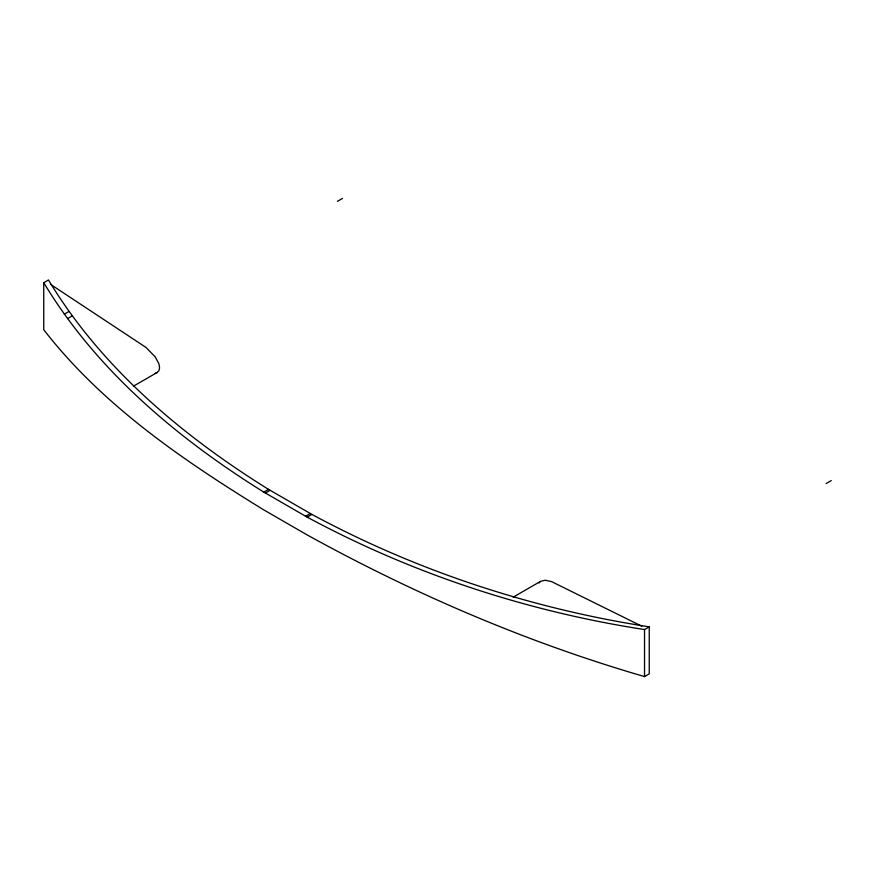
<?xml version="1.0" encoding="UTF-8"?>
<svg xmlns="http://www.w3.org/2000/svg" width="875" height="875" viewBox="0 0 875 875"><rect width="100%" height="100%" fill="white"/><g stroke="black" fill="none" stroke-linecap="round" stroke-linejoin="round"><path stroke-width="1.31" d="M133.602 386.083L157.281 372.411L158.703 370.891A9.789 5.655 60 0 0 158.703 363.387L155.225 356.934L146.092 347.506L50.706 284.452M539 582.958L540.422 581.427L545.103 580.234L551.6 581.623L641.867 626.227M43.75 282.702L48.464 279.978C101.489 367.905 182.164 435.652 268.516 489.366L311.872 514.402C416.741 570.948 531.53 608.705 649.239 626.839L649.239 673.87L644.525 676.583C527.133 642.502 414.116 593.961 307.158 534.931L263.802 509.895C183.028 460.261 102.452 405.398 43.75 329.733L43.75 282.702C96.775 370.628 177.45 438.375 263.802 492.089L307.158 517.125C412.027 573.672 526.816 611.428 644.525 629.552L649.239 626.839M64.291 314.18L69.005 311.456M67.561 318.598L72.275 315.875M337.4 201.348L342.486 198.417M263.802 492.089L268.516 489.366M265.366 493.041L270.08 490.317M305.55 516.239L310.264 513.516M307.158 517.125L311.872 514.402M513.188 597.155L540.422 581.427M826.164 483.536L831.25 480.594M155.225 373.33L157.281 372.411M644.525 629.552L644.525 676.583"/></g></svg>
